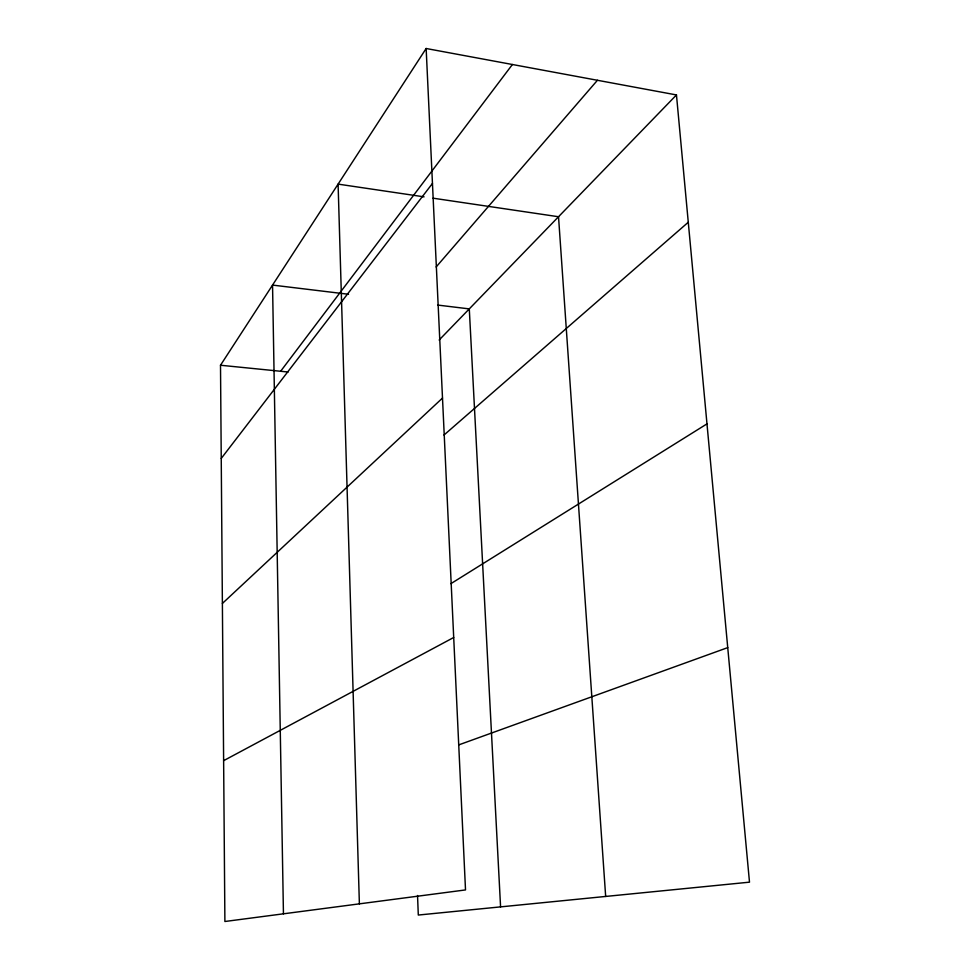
<?xml version="1.0" encoding="UTF-8"?>
<svg xmlns="http://www.w3.org/2000/svg" width="970" height="970" viewBox="0 0 970 970"><rect width="100%" height="100%" fill="white"/><g stroke="black" fill="none" stroke-linecap="round" stroke-linejoin="round"><path stroke-width="1.45" d="M426.145 48.5L465.515 889.927L224.894 921.5L220.505 365.241L426.145 48.5L676.466 94.939L749.495 882.166L418.3 915.049L417.536 895.504M280.633 371.267L512.403 64.505M221.233 458.446L432.462 183.439M436.124 266.98L597.435 80.28M439.131 340.033L676.466 94.939M222.385 603.449L442.502 398.064M443.981 435.045L688.276 222.251M450.892 583.661L706.985 423.878M223.621 760.674L453.705 637.496M458.968 744.814L727.742 647.62M220.505 365.241L288.151 372.019M348.533 294.274L272.546 285.083L283.446 913.813M437.882 305.089L469.286 308.896L500.581 906.877M424.072 196.849L338.093 184.118L359.385 903.846M433.056 198.183L558.526 216.746L605.668 896.45"/></g></svg>
